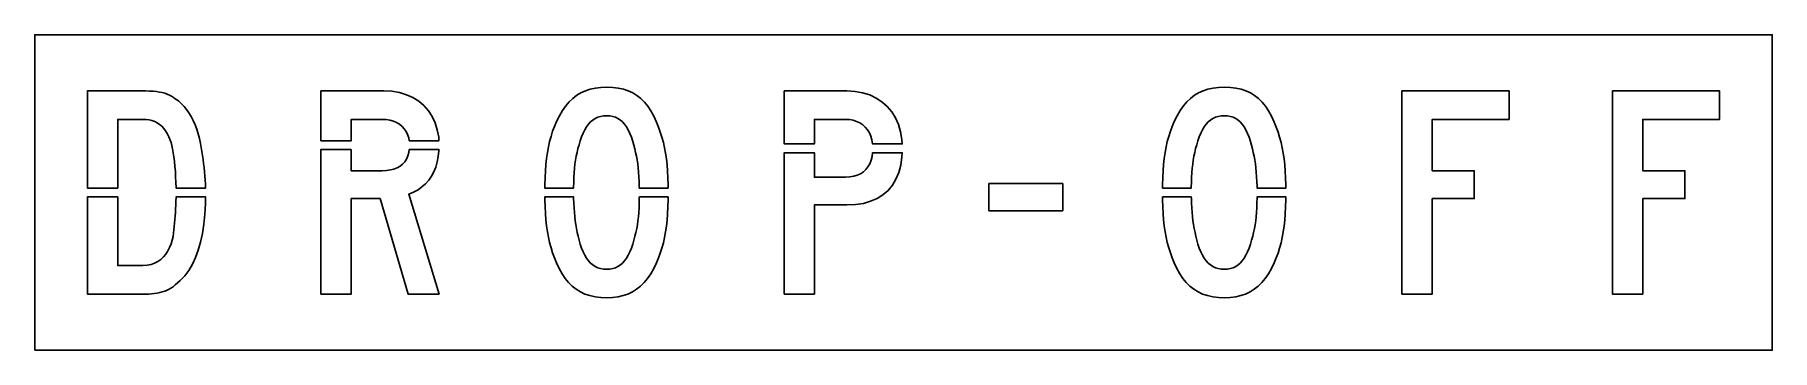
# Model space of a CAD drawing. Extents: x 0 to 99, y 0 to 18.
import ezdxf

# ---------------------------------------------------------------- set-up
doc = ezdxf.new("R2010")
doc.units = 0
doc.layers.add('CUT', color=7, linetype='Continuous')
doc.layers.add('OUTSIDE', color=1, linetype='Continuous')

msp = doc.modelspace()

# ---------------------------------------------------------------- linework, layer by layer
at = {"layer": 'CUT'}
for points in [[(34.3845, 10.4006), (34.3557, 10.6325), (34.3209, 10.8539), (34.2813, 11.0696), (34.2369, 11.2806), (34.1865, 11.4881), (34.1313, 11.6968), (34.0713, 11.909), (33.9933, 12.1513), (33.9093, 12.3704), (33.8169, 12.5664), (33.7173, 12.7403), (33.6093, 12.8922), (33.4917, 13.022), (33.3669, 13.131), (33.2325, 13.2191), (33.0885, 13.2875), (32.9349, 13.3351), (32.7705, 13.3641), (32.5977, 13.3733), (32.4141, 13.3641), (32.2425, 13.3351), (32.0817, 13.2875), (31.9329, 13.2214), (31.7937, 13.1345), (31.6653, 13.0278), (31.5465, 12.9003), (31.4373, 12.753), (31.3365, 12.5838), (31.2429, 12.3936), (31.1589, 12.1826), (31.0809, 11.9496), (31.0125, 11.7281), (30.9513, 11.509), (30.8985, 11.291), (30.8517, 11.0707), (30.8133, 10.847), (30.7809, 10.6174), (30.7557, 10.3786), (30.7353, 10.1293), (30.7209, 9.8672), (30.7101, 9.589), (30.7041, 9.2945), (30.7039, 9.251), (29.062, 9.251), (29.0637, 9.4464), (29.0757, 9.8499), (29.0949, 10.2336), (29.1225, 10.5977), (29.1609, 10.9455), (29.2077, 11.2783), (29.2653, 11.5971), (29.3349, 11.9043), (29.4153, 12.2012), (29.5089, 12.4899), (29.6145, 12.7716), (29.7345, 13.0475), (29.8965, 13.3768), (30.0693, 13.6725), (30.2529, 13.9368), (30.4485, 14.1687), (30.6573, 14.3704), (30.8817, 14.5432), (31.1217, 14.6858), (31.3773, 14.8017), (31.6521, 14.8899), (31.9461, 14.9525), (32.2617, 14.9884), (32.5977, 15), (32.9337, 14.9884), (33.2481, 14.9513), (33.5409, 14.8887), (33.8157, 14.8006), (34.0701, 14.6835), (34.3077, 14.5374), (34.5285, 14.3623), (34.7337, 14.1571), (34.9245, 13.9194), (35.1009, 13.6493), (35.2653, 13.3455), (35.4189, 13.007), (35.5377, 12.7229), (35.6433, 12.4377), (35.7369, 12.1501), (35.8173, 11.8557), (35.8869, 11.5542), (35.9445, 11.2423), (35.9925, 10.9177), (36.0297, 10.578), (36.0573, 10.2209), (36.0777, 9.8441), (36.0885, 9.4441), (36.0901, 9.251), (34.4478, 9.251), (34.4469, 9.3339), (34.4397, 9.6272), (34.4265, 9.9009), (34.4073, 10.1583)], [(69.5799, 10.4006), (69.5511, 10.6325), (69.5163, 10.8539), (69.4767, 11.0696), (69.4323, 11.2806), (69.3819, 11.4881), (69.3267, 11.6968), (69.2667, 11.909), (69.1887, 12.1513), (69.1047, 12.3704), (69.0123, 12.5664), (68.9127, 12.7403), (68.8047, 12.8922), (68.6871, 13.022), (68.5623, 13.131), (68.4279, 13.2191), (68.2839, 13.2875), (68.1303, 13.3351), (67.9659, 13.3641), (67.7931, 13.3733), (67.6095, 13.3641), (67.4379, 13.3351), (67.2771, 13.2875), (67.1283, 13.2214), (66.9891, 13.1345), (66.8607, 13.0278), (66.7419, 12.9003), (66.6327, 12.753), (66.5319, 12.5838), (66.4383, 12.3936), (66.3543, 12.1826), (66.2763, 11.9496), (66.2079, 11.7281), (66.1467, 11.509), (66.0939, 11.291), (66.0471, 11.0707), (66.0087, 10.847), (65.9763, 10.6174), (65.9511, 10.3786), (65.9307, 10.1293), (65.9163, 9.8672), (65.9055, 9.589), (65.8995, 9.2945), (65.8994, 9.251), (64.2575, 9.251), (64.2591, 9.4464), (64.2711, 9.8499), (64.2903, 10.2336), (64.3179, 10.5977), (64.3563, 10.9455), (64.4031, 11.2783), (64.4607, 11.5971), (64.5303, 11.9043), (64.6107, 12.2012), (64.7043, 12.4899), (64.8099, 12.7716), (64.9299, 13.0475), (65.0919, 13.3768), (65.2647, 13.6725), (65.4483, 13.9368), (65.6439, 14.1687), (65.8527, 14.3704), (66.0771, 14.5432), (66.3171, 14.6858), (66.5727, 14.8017), (66.8475, 14.8899), (67.1415, 14.9525), (67.4571, 14.9884), (67.7931, 15), (68.1291, 14.9884), (68.4435, 14.9513), (68.7363, 14.8887), (69.0111, 14.8006), (69.2655, 14.6835), (69.5031, 14.5374), (69.7239, 14.3623), (69.9291, 14.1571), (70.1199, 13.9194), (70.2963, 13.6493), (70.4607, 13.3455), (70.6143, 13.007), (70.7331, 12.7229), (70.8387, 12.4377), (70.9323, 12.1501), (71.0127, 11.8557), (71.0823, 11.5542), (71.1399, 11.2423), (71.1879, 10.9177), (71.2251, 10.578), (71.2527, 10.2209), (71.2731, 9.8441), (71.2839, 9.4441), (71.2856, 9.251), (69.6433, 9.251), (69.6423, 9.3339), (69.6351, 9.6272), (69.6219, 9.9009), (69.6027, 10.1583)], [(7.9896, 10.4922), (7.9632, 10.7693), (7.932, 11.0301), (7.896, 11.2713), (7.8564, 11.4904), (7.8132, 11.6852), (7.7664, 11.8522), (7.716, 11.9901), (7.6368, 12.1838), (7.5504, 12.36), (7.4544, 12.5177), (7.3488, 12.658), (7.2348, 12.7797), (7.11, 12.8852), (6.9768, 12.9733), (6.8328, 13.0452), (6.6792, 13.0997), (6.516, 13.1391), (6.342, 13.1623), (6.1572, 13.1693), (4.7256, 13.1693), (4.7256, 9.251), (3, 9.251), (3, 14.7971), (6.0732, 14.7971), (6.3156, 14.7948), (6.5388, 14.7867), (6.7428, 14.7728), (6.9312, 14.753), (7.104, 14.7275), (7.2624, 14.6951), (7.41, 14.6568), (7.5456, 14.6104), (7.6716, 14.5571), (7.7904, 14.4957), (7.9032, 14.4272), (8.01, 14.3496), (8.1852, 14.2197), (8.3496, 14.0725), (8.5068, 13.909), (8.6532, 13.7304), (8.7888, 13.5368), (8.916, 13.327), (9.0312, 13.1043), (9.1356, 12.8667), (9.2304, 12.6162), (9.312, 12.3519), (9.3828, 12.0759), (9.4416, 11.7872), (9.4824, 11.5704), (9.522, 11.3478), (9.5592, 11.1194), (9.5928, 10.8887), (9.624, 10.6545), (9.6528, 10.4191), (9.6768, 10.1826), (9.6972, 9.9449), (9.714, 9.7096), (9.726, 9.4765), (9.7343, 9.251), (8.0497, 9.251), (8.0496, 9.2632), (8.0424, 9.5832), (8.0292, 9.8962), (8.0112, 10.2)], [(21.0514, 12.6371), (20.9254, 12.7728), (20.779, 12.891), (20.6146, 12.9896), (20.4334, 13.0672), (20.2354, 13.1241), (20.0242, 13.1577), (19.7986, 13.1693), (18.0298, 13.1693), (18.0298, 11.9559), (16.3042, 11.9559), (16.3042, 14.7971), (19.8826, 14.7971), (20.3434, 14.7716), (20.7742, 14.6986), (21.175, 14.5768), (21.5434, 14.411), (21.877, 14.2023), (22.1722, 13.953), (22.429, 13.6643), (22.6426, 13.3386), (22.8142, 12.978), (22.9378, 12.5838), (23.0146, 12.1594), (23.0264, 11.9559), (21.3368, 11.9559), (21.3058, 12.1246), (21.2434, 12.3113), (21.1582, 12.4829)], [(47.4487, 12.5699), (47.3227, 12.7229), (47.1763, 12.8539), (47.0119, 12.9652), (46.8307, 13.0533), (46.6327, 13.1171), (46.4215, 13.1565), (46.1959, 13.1693), (44.4271, 13.1693), (44.4271, 11.7727), (42.7015, 11.7727), (42.7015, 14.7971), (46.2799, 14.7971), (46.7407, 14.7704), (47.1715, 14.6916), (47.5723, 14.5629), (47.9407, 14.3878), (48.2743, 14.1664), (48.5695, 13.902), (48.8263, 13.5971), (49.0399, 13.2539), (49.2115, 12.8748), (49.3351, 12.462), (49.4119, 12.0168), (49.4255, 11.7727), (47.7406, 11.7727), (47.7403, 11.7791), (47.7031, 12.0017), (47.6407, 12.2093), (47.5555, 12.3983)], [(79.6226, 8.6545), (79.6226, 3.2029), (77.897, 3.2029), (77.897, 14.7971), (84.0014, 14.7971), (84.0014, 13.1693), (79.6226, 13.1693), (79.6226, 10.2406), (82.0226, 10.2406), (82.0226, 8.6545)], [(91.6212, 8.6545), (91.6212, 3.2029), (89.8956, 3.2029), (89.8956, 14.7971), (96, 14.7971), (96, 13.1693), (91.6212, 13.1693), (91.6212, 10.2406), (94.0212, 10.2406), (94.0212, 8.6545)], [(18.0298, 11.4539), (18.0298, 10.2406), (19.7986, 10.2406), (20.041, 10.2522), (20.2654, 10.2846), (20.4682, 10.338), (20.6518, 10.4122), (20.815, 10.5072), (20.9566, 10.622), (21.0778, 10.7565), (21.1774, 10.9096), (21.2554, 11.0823), (21.3118, 11.2725), (21.3412, 11.4539), (23.0321, 11.4539), (23.029, 11.3675), (22.9918, 11.0452), (22.9306, 10.7403), (22.8454, 10.4528), (22.7362, 10.1849), (22.6042, 9.9357), (22.447, 9.7072), (22.267, 9.4997), (22.0642, 9.3142), (21.8374, 9.1519), (21.5866, 9.0128), (21.3142, 8.898), (23.041, 3.2029), (21.2722, 3.2029), (19.6726, 8.6545), (18.0298, 8.6545), (18.0298, 3.2029), (16.3042, 3.2029), (16.3042, 11.4539)], [(47.9971, 8.6614), (47.6263, 8.4991), (47.2159, 8.382), (46.7671, 8.3113), (46.2799, 8.2881), (44.4271, 8.2881), (44.4271, 3.2029), (42.7015, 3.2029), (42.7015, 11.2707), (44.4271, 11.2707), (44.4271, 9.8742), (46.1959, 9.8742), (46.4383, 9.887), (46.6627, 9.9252), (46.8655, 9.9867), (47.0491, 10.0725), (47.2123, 10.1803), (47.3539, 10.3125), (47.4751, 10.4655), (47.5747, 10.6406), (47.6527, 10.8354), (47.7091, 11.0522), (47.7403, 11.2707), (49.4255, 11.2707), (49.4143, 11.0336), (49.3447, 10.5675), (49.2283, 10.142), (49.0687, 9.7583), (48.8647, 9.4186), (48.6175, 9.1217), (48.3271, 8.8701)], [(54.3629, 7.9623), (54.3629, 9.509), (58.5737, 9.509), (58.5737, 7.9623)], [(8.982, 4.9038), (8.7768, 4.5583), (8.5476, 4.2475), (8.292, 3.9728), (8.01, 3.7316), (7.902, 3.6446), (7.7856, 3.5658), (7.6644, 3.4951), (7.536, 3.4325), (7.4028, 3.3768), (7.2624, 3.3304), (7.1184, 3.291), (6.9684, 3.2586), (6.8136, 3.2342), (6.6552, 3.2168), (6.492, 3.2064), (6.3264, 3.2029), (3, 3.2029), (3, 8.749), (4.7256, 8.749), (4.7256, 4.8307), (6.1572, 4.8307), (6.4008, 4.8458), (6.6252, 4.891), (6.8304, 4.9652), (7.0164, 5.0638), (7.1856, 5.1855), (7.3368, 5.3281), (7.47, 5.4904), (7.5864, 5.6678), (7.6848, 5.8603), (7.7676, 6.0643), (7.8336, 6.2777), (7.884, 6.498), (7.9044, 6.6823), (7.926, 6.8713), (7.9452, 7.0626), (7.9644, 7.2574), (7.9836, 7.4557), (7.9992, 7.6574), (8.0148, 7.8626), (8.0268, 8.0713), (8.0376, 8.2835), (8.046, 8.498), (8.0508, 8.7171), (8.051, 8.749), (9.7318, 8.749), (9.7248, 8.3693), (9.69, 7.7583), (9.6324, 7.1867), (9.5508, 6.6545), (9.4452, 6.1606), (9.3156, 5.7049), (9.1608, 5.2864)], [(35.8869, 6.4307), (35.8173, 6.127), (35.7369, 5.8336), (35.6433, 5.5484), (35.5377, 5.269), (35.4189, 4.993), (35.2653, 4.6626), (35.0985, 4.3646), (34.9185, 4.098), (34.7241, 3.8614), (34.5153, 3.6551), (34.2921, 3.4777), (34.0521, 3.3293), (33.7965, 3.2087), (33.5241, 3.1159), (33.2337, 3.051), (32.9241, 3.0128), (32.5977, 3), (32.2509, 3.0128), (31.9293, 3.051), (31.6293, 3.1159), (31.3497, 3.2087), (31.0905, 3.3293), (30.8505, 3.4777), (30.6273, 3.6551), (30.4197, 3.8614), (30.2289, 4.098), (30.0513, 4.3646), (29.8869, 4.6626), (29.7345, 4.993), (29.6145, 5.2771), (29.5089, 5.5623), (29.4153, 5.851), (29.3349, 6.1455), (29.2653, 6.4481), (29.2077, 6.7623), (29.1609, 7.0904), (29.1225, 7.4336), (29.0949, 7.7965), (29.0757, 8.1791), (29.0637, 8.5872), (29.0623, 8.749), (30.7047, 8.749), (30.7053, 8.6754), (30.7125, 8.3901), (30.7257, 8.1212), (30.7449, 7.8672), (30.7689, 7.6261), (30.7977, 7.393), (30.8313, 7.167), (30.8709, 6.9455), (30.9153, 6.7252), (30.9657, 6.5049), (31.0209, 6.2812), (31.0809, 6.0504), (31.1589, 5.8174), (31.2429, 5.6064), (31.3365, 5.4162), (31.4373, 5.247), (31.5465, 5.0997), (31.6653, 4.9722), (31.7937, 4.8655), (31.9329, 4.7786), (32.0817, 4.7125), (32.2425, 4.6649), (32.4141, 4.6359), (32.5977, 4.6267), (32.7705, 4.6359), (32.9349, 4.6649), (33.0885, 4.7125), (33.2325, 4.7786), (33.3669, 4.8655), (33.4917, 4.9722), (33.6093, 5.0997), (33.7173, 5.247), (33.8169, 5.4162), (33.9093, 5.6064), (33.9933, 5.8174), (34.0713, 6.0504), (34.1409, 6.28), (34.2009, 6.5026), (34.2549, 6.7206), (34.3005, 6.9386), (34.3389, 7.1577), (34.3713, 7.3826), (34.3965, 7.6168), (34.4169, 7.8614), (34.4325, 8.1212), (34.4421, 8.3994), (34.4481, 8.6974), (34.4484, 8.749), (36.0898, 8.749), (36.0885, 8.5861), (36.0777, 8.1768), (36.0573, 7.7907), (36.0297, 7.4243), (35.9925, 7.0777), (35.9445, 6.7472)], [(71.0127, 6.127), (70.9323, 5.8336), (70.8387, 5.5484), (70.7331, 5.269), (70.6143, 4.993), (70.4607, 4.6626), (70.2939, 4.3646), (70.1139, 4.098), (69.9195, 3.8614), (69.7107, 3.6551), (69.4875, 3.4777), (69.2475, 3.3293), (68.9919, 3.2087), (68.7195, 3.1159), (68.4291, 3.051), (68.1195, 3.0128), (67.7931, 3), (67.4463, 3.0128), (67.1247, 3.051), (66.8247, 3.1159), (66.5451, 3.2087), (66.2859, 3.3293), (66.0459, 3.4777), (65.8227, 3.6551), (65.6151, 3.8614), (65.4243, 4.098), (65.2467, 4.3646), (65.0823, 4.6626), (64.9299, 4.993), (64.8099, 5.2771), (64.7043, 5.5623), (64.6107, 5.851), (64.5303, 6.1455), (64.4607, 6.4481), (64.4031, 6.7623), (64.3563, 7.0904), (64.3179, 7.4336), (64.2903, 7.7965), (64.2711, 8.1791), (64.2591, 8.5872), (64.2578, 8.749), (65.9002, 8.749), (65.9007, 8.6754), (65.9079, 8.3901), (65.9211, 8.1212), (65.9403, 7.8672), (65.9643, 7.6261), (65.9931, 7.393), (66.0267, 7.167), (66.0663, 6.9455), (66.1107, 6.7252), (66.1611, 6.5049), (66.2163, 6.2812), (66.2763, 6.0504), (66.3543, 5.8174), (66.4383, 5.6064), (66.5319, 5.4162), (66.6327, 5.247), (66.7419, 5.0997), (66.8607, 4.9722), (66.9891, 4.8655), (67.1283, 4.7786), (67.2771, 4.7125), (67.4379, 4.6649), (67.6095, 4.6359), (67.7931, 4.6267), (67.9659, 4.6359), (68.1303, 4.6649), (68.2839, 4.7125), (68.4279, 4.7786), (68.5623, 4.8655), (68.6871, 4.9722), (68.8047, 5.0997), (68.9127, 5.247), (69.0123, 5.4162), (69.1047, 5.6064), (69.1887, 5.8174), (69.2667, 6.0504), (69.3363, 6.28), (69.3963, 6.5026), (69.4503, 6.7206), (69.4959, 6.9386), (69.5343, 7.1577), (69.5667, 7.3826), (69.5919, 7.6168), (69.6123, 7.8614), (69.6279, 8.1212), (69.6375, 8.3994), (69.6435, 8.6974), (69.6439, 8.749), (71.2853, 8.749), (71.2839, 8.5861), (71.2731, 8.1768), (71.2527, 7.7907), (71.2251, 7.4243), (71.1879, 7.0777), (71.1399, 6.7472), (71.0823, 6.4307)]]:
    msp.add_lwpolyline(points, close=True, dxfattribs=at)
at = {"layer": 'OUTSIDE'}
msp.add_lwpolyline([(0, 0), (99, 0), (99, 18), (0, 18)], close=True, dxfattribs=at)

doc.saveas('drawing.dxf')
